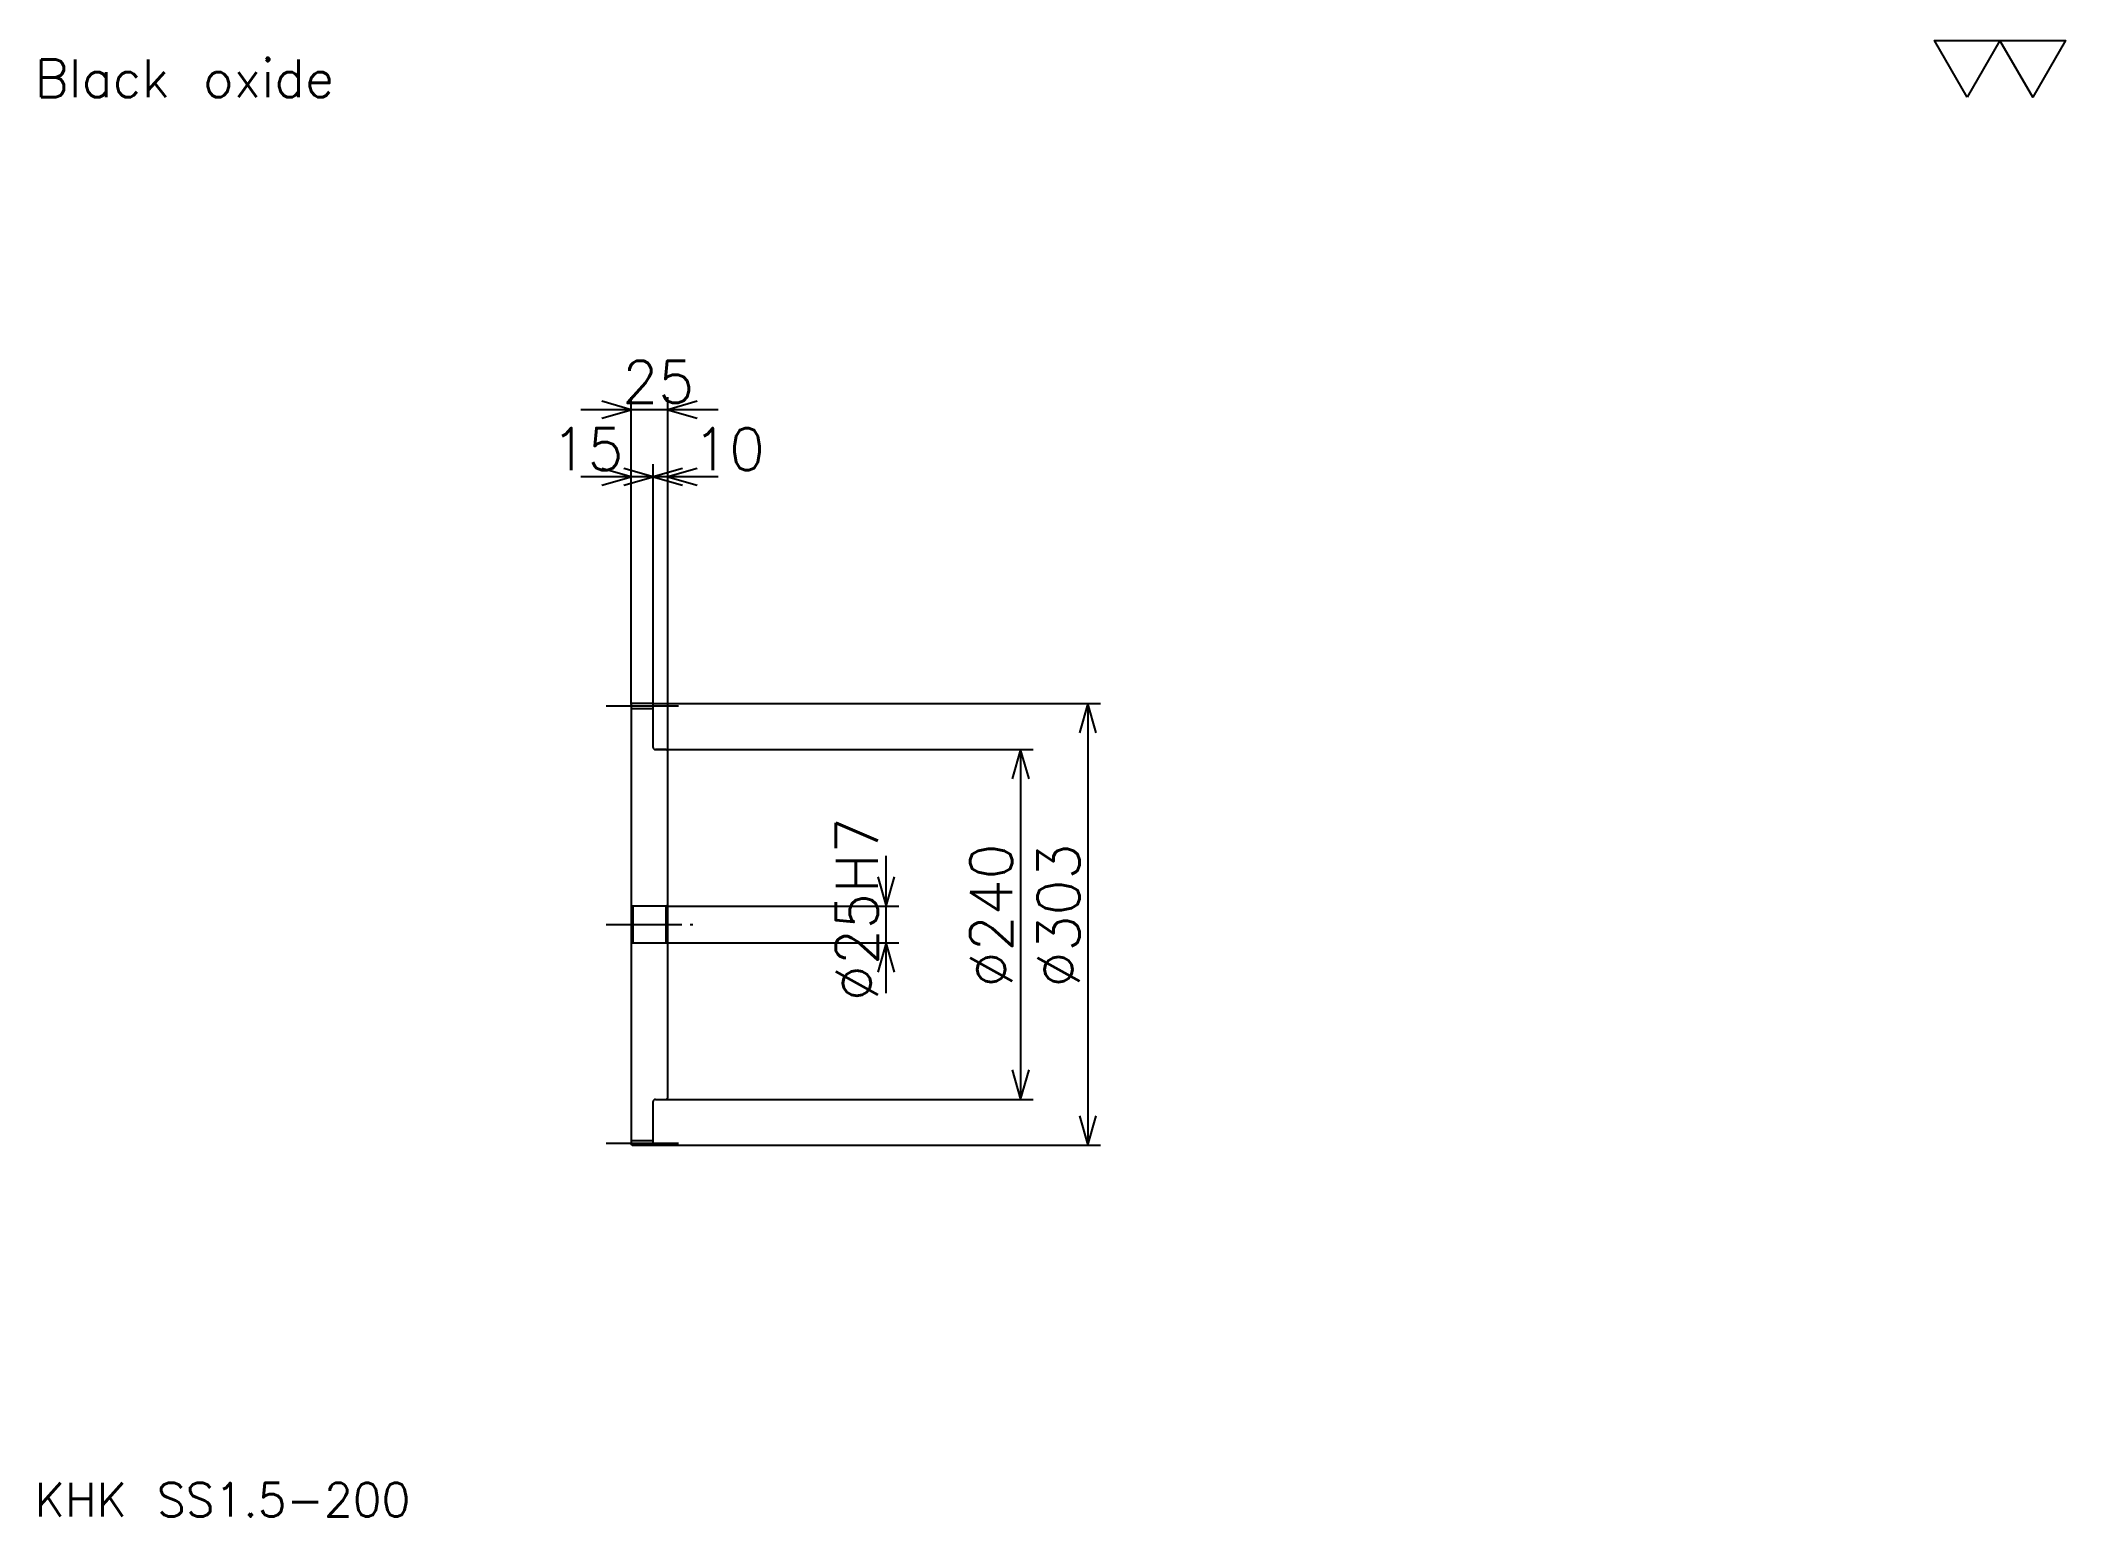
# Model space of a CAD drawing. Extents: x 62 to 1450, y 63 to 1076.
import ezdxf

# ---------------------------------------------------------------- set-up
doc = ezdxf.new("R2010")
doc.units = 0
doc.linetypes.add('DASHDOT', pattern=[69.130436, 51.847826, -5.76087, 5.76087, -5.76087])
doc.layers.get('0').update_dxf_attribs({"linetype": 'CONTINUOUS'})
doc.layers.add('DASHDOT', color=6, linetype='DASHDOT')
doc.styles.add('KANJI', font='TXT', dxfattribs={"bigfont": 'BIGFONT'})

msp = doc.modelspace()

# ---------------------------------------------------------------- linework, layer by layer
at = {"color": 5}
for p, q in [((526.195679, 822.641235), (432.065216, 822.641235)), ((466.630432, 621.010864), (466.630432, 831.282593)), ((491.630432, 621.010864), (491.630432, 831.282593)), ((481.630432, 621.010864), (481.630432, 785.195557)), ((516.195679, 776.554321), (432.065216, 776.554321)), ((526.195679, 776.554321), (447.065216, 776.554321)), ((466.630432, 620.510864), (466.630432, 621.010864)), ((481.130432, 621.010864), (491.630432, 621.010864)), ((481.630432, 620.510864), (481.630432, 621.010864)), ((491.630432, 621.010864), (788.315186, 621.010864)), ((491.630432, 588.510864), (491.630432, 621.010864)), ((779.67395, 621.010864), (779.67395, 318.010834)), ((483.130432, 589.510864), (491.630432, 589.510864)), ((491.630432, 589.510864), (742.228271, 589.510864)), ((733.586975, 589.510864), (733.586975, 349.510834)), ((641.413025, 422.445618), (641.413025, 516.57605)), ((491.630432, 482.010834), (650.054321, 482.010834)), ((491.630432, 457.010834), (650.054321, 457.010834)), ((483.130432, 349.510834), (491.630432, 349.510834)), ((491.630432, 349.510834), (742.228271, 349.510834)), ((481.130432, 318.010834), (491.630432, 318.010834)), ((491.630432, 318.010834), (788.315186, 318.010834))]:
    msp.add_line(p, q, dxfattribs=at)
at = {"color": 4}
for p, q in [((466.630432, 617.635864), (481.630432, 617.635864)), ((467.630432, 482.010834), (467.630432, 457.010834)), ((490.630432, 482.010834), (491.630432, 483.010834)), ((490.630432, 457.010834), (491.630432, 456.010834)), ((466.630432, 321.385834), (481.630432, 321.385834))]:
    msp.add_line(p, q, dxfattribs=at)
at = {"color": 7}
msp.add_lwpolyline([(1382.608643, 1036.956543), (1360.141235, 1075.900024), (1450.010864, 1075.900024), (1427.543457, 1036.956543), (1405.07605, 1075.900024), (1382.608643, 1036.956543)], dxfattribs=at)
at = {"color": 5}
for points in [[(446.467377, 816.880371), (466.630432, 822.641235), (446.467377, 828.4021)], [(511.793488, 828.4021), (491.630432, 822.641235), (511.793488, 816.880371)], [(446.467377, 770.793457), (466.630432, 776.554321), (446.467377, 782.315186)], [(461.467377, 770.793457), (481.630432, 776.554321), (461.467377, 782.315186)], [(501.793488, 782.315186), (481.630432, 776.554321), (501.793488, 770.793457)], [(511.793488, 782.315186), (491.630432, 776.554321), (511.793488, 770.793457)], [(785.434814, 600.847778), (779.67395, 621.010864), (773.913086, 600.847778)], [(739.347839, 569.347778), (733.586975, 589.510864), (727.826111, 569.347778)], [(635.652161, 502.173889), (641.413025, 482.010834), (647.173889, 502.173889)], [(647.173889, 436.847778), (641.413025, 457.010834), (635.652161, 436.847778)], [(727.826111, 369.673889), (733.586975, 349.510834), (739.347839, 369.673889)], [(773.913086, 338.173889), (779.67395, 318.010834), (785.434814, 338.173889)]]:
    msp.add_lwpolyline(points, dxfattribs=at)
at = {"color": 4}
for points in [[(481.630432, 591.010864), (481.630432, 620.510864), (481.130432, 621.010864), (467.130432, 621.010864), (466.630432, 620.510864), (466.630432, 456.010834)], [(483.130432, 349.510834), (490.630432, 349.510834), (491.630432, 350.510834), (491.630432, 588.510864), (490.630432, 589.510864), (483.130432, 589.510864)], [(466.630432, 456.010834), (467.630432, 457.010834), (490.630432, 457.010834), (490.630432, 482.010834), (467.630432, 482.010834), (466.630432, 483.010834)], [(466.630432, 456.010834), (466.630432, 318.510834), (467.130432, 318.010834), (481.130432, 318.010834), (481.630432, 318.510834), (481.630432, 348.010834)]]:
    msp.add_lwpolyline(points, dxfattribs=at)
for centre, start, end in [((483.130432, 591.010864), 180, 270), ((483.130432, 348.010834), 90, 180)]:
    msp.add_arc(centre, 1.5, start, end, dxfattribs=at)
at = {"layer": 'DASHDOT', "color": 7}
for p, q in [((449.347839, 619.510864), (498.913025, 619.510864)), ((449.347839, 469.510834), (508.913025, 469.510834)), ((449.347839, 319.510834), (498.913025, 319.510834))]:
    msp.add_line(p, q, dxfattribs=at)

# ---------------------------------------------------------------- texts
at = {"color": 7, "style": 'KANJI'}
for s, height, p in [('Black oxide', 25.923913, (57.608696, 1036.956543)), ('25', 28.804348, (460.407593, 827.25)), ('15', 28.804348, (411.902161, 781.162964)), ('10', 28.804348, (508.913025, 781.162964)), ('KHK SS1.5-200', 23.043478, (57.608696, 63.369564))]:
    msp.add_text(s, height=height, dxfattribs=at).set_placement(p)
for s, p in [('%%c25H7', (635.652161, 416.942902)), ('%%c240', (727.826111, 426.304321)), ('%%c303', (773.913086, 426.304321))]:
    msp.add_text(s, height=28.804348, rotation=90, dxfattribs=at).set_placement(p)

doc.saveas('drawing.dxf')
